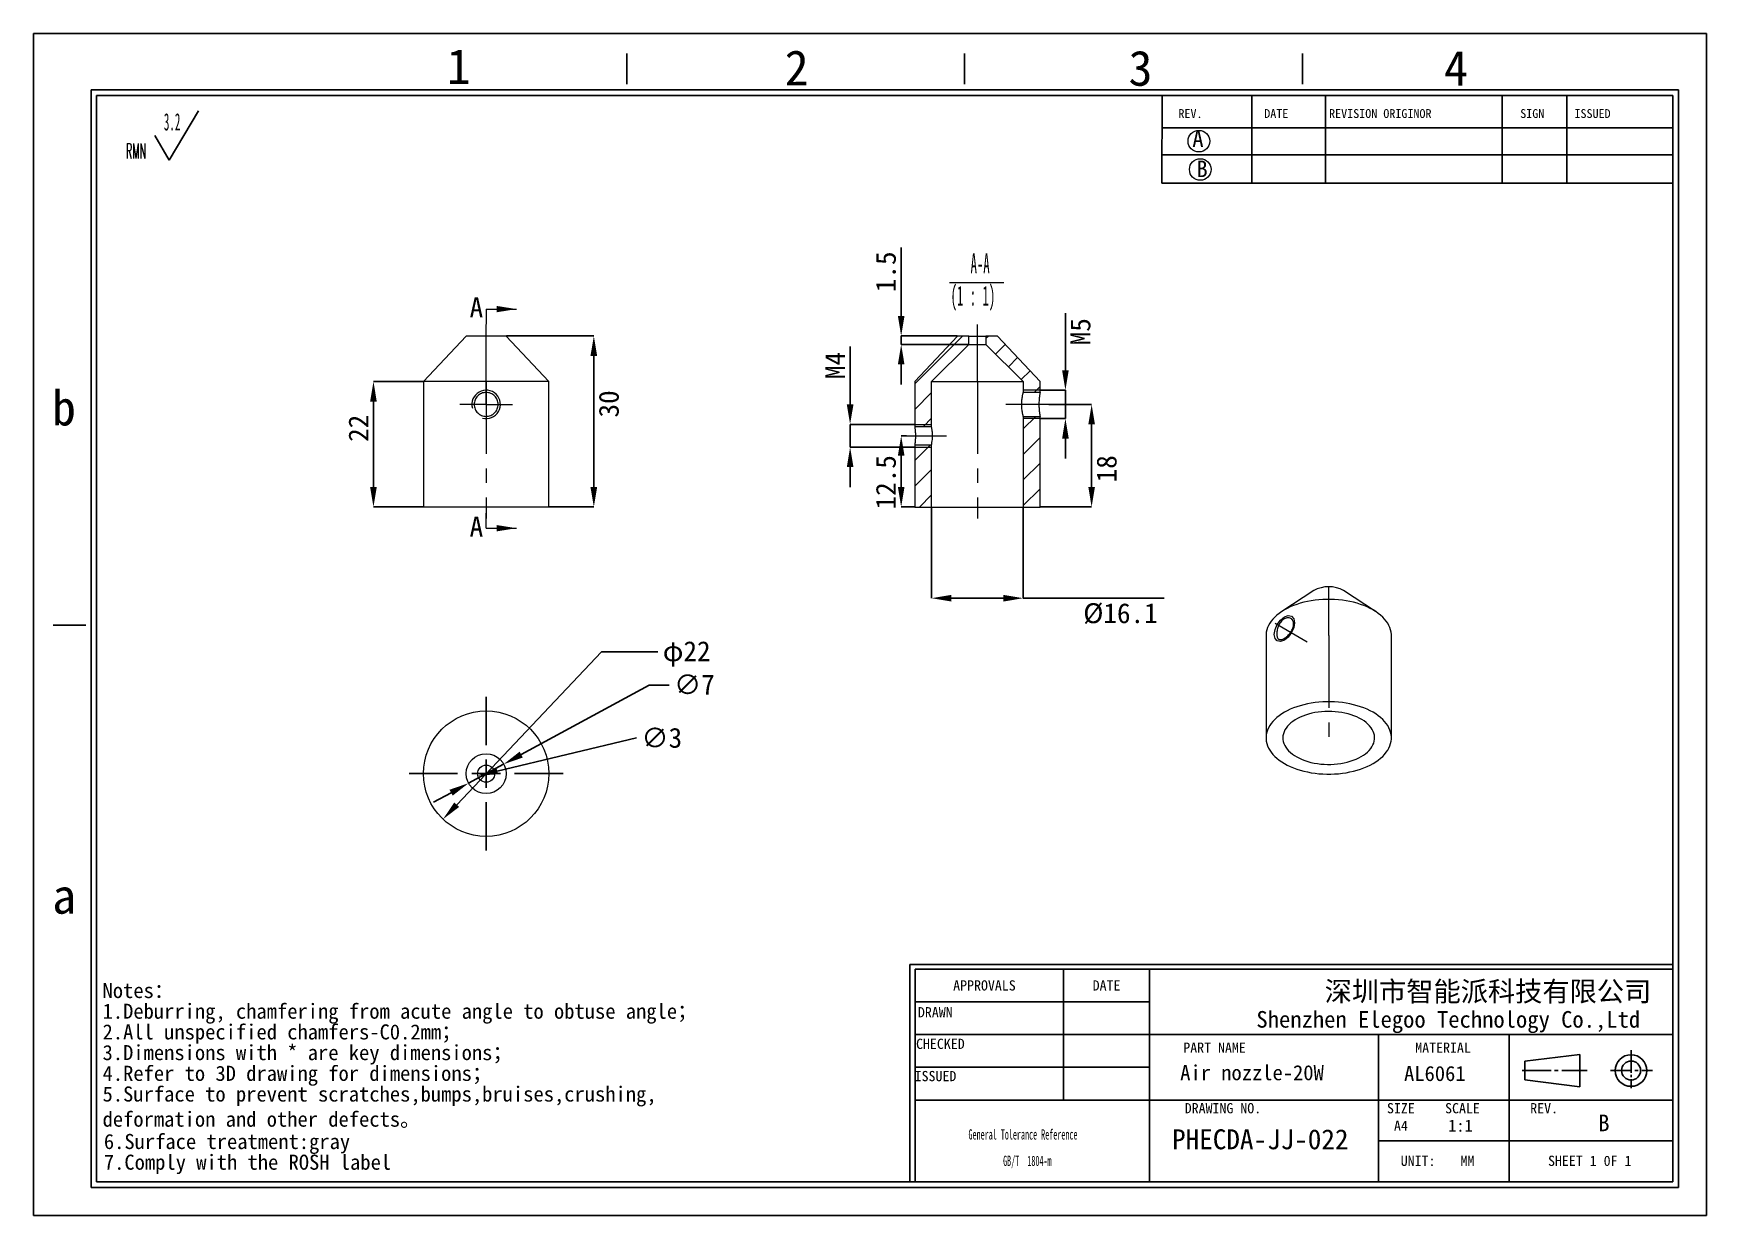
# Model space of a CAD drawing. Header units: millimetres. Extents: x 2 to 295, y 1 to 209.
import ezdxf

# ---------------------------------------------------------------- set-up
doc = ezdxf.new("R2010")
doc.units = ezdxf.units.MM
doc.header["$PDSIZE"] = -1
doc.linetypes.add('CENTERX2', pattern=[20.32, 12.7, -2.54, 2.54, -2.54])
doc.layers.add('SLD-0', color=179, linetype='Continuous')
doc.layers.add('蓝色线', color=5, linetype='Continuous', lineweight=15)
doc.styles.add('D', font='simfang.ttf')
doc.styles.add('SLDTEXTSTYLE1', font='TXT', dxfattribs={"width": 0.469, "bigfont": 'bigfont'})
doc.styles.add('SLDTEXTSTYLE2', font='TXT', dxfattribs={"width": 0.469})
doc.styles.add('SLDTEXTSTYLE8', font='TXT', dxfattribs={"width": 0.484})
doc.dimstyles.new('SLDDIMSTYLE0', dxfattribs={"dimtxt": 3.5, "dimasz": 3.5, "dimexe": 0, "dimexo": 0.0625, "dimgap": 0.875, "dimtad": 2, "dimrnd": 1e-09, "dimzin": 12, "dimdsep": 46, "dimtxsty": 'SLDTEXTSTYLE2', "dimsah": 1, "dimcen": 0.09, "dimadec": 0, "dimazin": 3, "dimtfac": 1, "dimtofl": 0, "dimtmove": 0, "dimatfit": 3, "dimfxl": 1, "dimfrac": 2, "dimtolj": 1, "dimtzin": 12, "dimarcsym": 0})
doc.dimstyles.new('SLDDIMSTYLE1', dxfattribs={"dimtxt": 3.5, "dimasz": 3.5, "dimexe": 0, "dimexo": 0.0625, "dimgap": 0.875, "dimtad": 0, "dimtih": 1, "dimtoh": 1, "dimrnd": 1e-09, "dimzin": 12, "dimdsep": 46, "dimtxsty": 'SLDTEXTSTYLE2', "dimsah": 1, "dimcen": 0, "dimadec": 0, "dimazin": 3, "dimtol": 1, "dimtp": -0.1, "dimtm": 0.15, "dimtfac": 1, "dimtmove": 0, "dimatfit": 3, "dimfxl": 1, "dimfrac": 2, "dimtolj": 1, "dimtzin": 0, "dimarcsym": 0})
doc.dimstyles.new('SLDDIMSTYLE2', dxfattribs={"dimtxt": 3.5, "dimasz": 3.5, "dimexe": 0, "dimexo": 0.0625, "dimgap": 0.875, "dimtad": 0, "dimtih": 1, "dimtoh": 1, "dimrnd": 1e-09, "dimzin": 12, "dimdsep": 46, "dimtxsty": 'SLDTEXTSTYLE2', "dimsah": 1, "dimcen": 0, "dimadec": 0, "dimazin": 3, "dimtfac": 1, "dimtmove": 0, "dimatfit": 3, "dimfxl": 1, "dimfrac": 2, "dimtolj": 1, "dimtzin": 12, "dimarcsym": 0})
doc.dimstyles.new('SLDDIMSTYLE3', dxfattribs={"dimtxt": 3.5, "dimasz": 3.5, "dimexe": 0, "dimexo": 0.0625, "dimgap": 0.875, "dimtad": 2, "dimrnd": 1e-09, "dimzin": 12, "dimdsep": 46, "dimtxsty": 'SLDTEXTSTYLE2', "dimsah": 1, "dimcen": 0.09, "dimadec": 0, "dimazin": 3, "dimtfac": 1, "dimtmove": 0, "dimatfit": 0, "dimfxl": 1, "dimfrac": 2, "dimtolj": 1, "dimtzin": 12, "dimarcsym": 0})
doc.dimstyles.new('SLDDIMSTYLE4', dxfattribs={"dimtxt": 3.5, "dimasz": 3.5, "dimexe": 0, "dimexo": 0.0625, "dimgap": 0.875, "dimtad": 2, "dimrnd": 1e-09, "dimzin": 12, "dimdsep": 46, "dimtxsty": 'SLDTEXTSTYLE2', "dimsah": 1, "dimcen": 0.09, "dimadec": 0, "dimazin": 3, "dimtol": 1, "dimtp": 0.1, "dimtm": -0.05, "dimtfac": 1, "dimtofl": 0, "dimtmove": 0, "dimatfit": 3, "dimfxl": 1, "dimfrac": 2, "dimtolj": 1, "dimtzin": 0, "dimarcsym": 0})

# ---------------------------------------------------------------- blocks, each defined once
blk = doc.blocks.new('SW_NOTE_0')
at = {"layer": 'SLD-0', "color": 0, "attachment_point": 1, "style": 'D'}
for s, insert, char_height in [('Notes：', (0.08, 4.28), 2.646), ('1.Deburring, chamfering from acute angle to obtuse angle；', (0.08, 0.65), 2.6458), ('2.All unspecified chamfers-C0.2mm；', (0.08, -2.98), 2.6458), ('3.{\\fFangSong|b0|i0|c134|p49;Dimensions with * are key dimensions}；', (0.08, -6.61), 2.6458), ('4.Refer to 3D drawing for dimensions；', (0.08, -10.25), 2.6458), ('5.Surface to prevent scratches,bumps,bruises,crushing,\\Pdeformation and other defects。', (0.08, -13.88), 2.6458), ('6.Surface treatment:gray', (0.31, -22.21), 2.6458), ('7.Comply with the ROSH label', (0.31, -25.84), 2.6458)]:
    blk.add_mtext(s, dxfattribs=dict(at, insert=insert, char_height=char_height))
blk = doc.blocks.new('SW_NOTE_1')
at = {"layer": 'SLD-0', "color": 0}
for q in [(12.74, 9.16), (5.08, 4.83)]:
    blk.add_line((7.63, 0.49), q, dxfattribs=at)
at = {"layer": 'SLD-0', "color": 0, "attachment_point": 1}
for s, insert, char_height, style in [('3.2', (6.67, 8.73), 3.032, 'SLDTEXTSTYLE2'), ('{\\Ftxt,bigfont|c134;RMN}', (0, 3.41), 2.6458, 'SLDTEXTSTYLE1')]:
    blk.add_mtext(s, dxfattribs=dict(at, insert=insert, char_height=char_height, style=style))
blk = doc.blocks.new('SW_NOTE_2')
at = {"layer": 'SLD-0', "color": 0, "char_height": 1.7927, "attachment_point": 2, "style": 'SLDTEXTSTYLE8'}
for s, insert in [('General Tolerance Reference', (12.75, 2.31)), ('GB/T  1804-m', (13.51, -2.32))]:
    blk.add_mtext(s, dxfattribs=dict(at, insert=insert))
blk = doc.blocks.new('_D')
at = {"layer": 'Defpoints', "color": 0, "transparency": 16777216}
for p in [(84.51, 155.6), (99.9, 155.6), (92.01, 125.6)]:
    blk.add_point(p, dxfattribs=at)
at = {"layer": '蓝色线', "color": 0, "lineweight": -2, "transparency": 16777216}
for p, q in [((84.57, 155.6), (99.9, 155.6)), ((99.9, 129.1), (99.9, 152.1)), ((92.07, 125.6), (99.9, 125.6))]:
    blk.add_line(p, q, dxfattribs=at)
at = {"layer": '蓝色线', "color": 0, "transparency": 16777216}
for points in [[(99.31, 152.1), (100.48, 152.1), (99.9, 155.6)], [(99.31, 129.1), (100.48, 129.1), (99.9, 125.6)]]:
    blk.add_solid(points, dxfattribs=at)
at = {"layer": '蓝色线', "color": 0, "transparency": 16777216, "insert": (100.77, 143.68), "char_height": 3.5, "attachment_point": 2, "rotation": 90, "style": 'D'}
blk.add_mtext('\\A1;30', dxfattribs=at)
blk = doc.blocks.new('_D_1')
at = {"layer": 'Defpoints', "color": 0, "transparency": 16777216}
for p in [(61.24, 147.6), (70.01, 147.6), (70.01, 125.6)]:
    blk.add_point(p, dxfattribs=at)
at = {"layer": '蓝色线', "color": 0, "lineweight": -2, "transparency": 16777216}
for p, q in [((69.94, 147.6), (61.24, 147.6)), ((61.24, 129.1), (61.24, 144.1)), ((69.94, 125.6), (61.24, 125.6))]:
    blk.add_line(p, q, dxfattribs=at)
at = {"layer": '蓝色线', "color": 0, "transparency": 16777216}
for points in [[(60.65, 144.1), (61.82, 144.1), (61.24, 147.6)], [(60.65, 129.1), (61.82, 129.1), (61.24, 125.6)]]:
    blk.add_solid(points, dxfattribs=at)
at = {"layer": '蓝色线', "color": 0, "transparency": 16777216, "insert": (56.86, 139.4), "char_height": 3.5, "attachment_point": 2, "rotation": 90, "style": 'D'}
blk.add_mtext('\\A1;22', dxfattribs=at)
blk = doc.blocks.new('SW_CENTERMARKSYMBOL_0')
at = {"layer": '蓝色线', "color": 0}
for p, q in [((0, 2.5), (0, 4.6)), ((-2.5, 0), (-4.6, 0)), ((0, 0), (-2.5, 0)), ((0, 0), (0, 2.5)), ((0, 0), (0, -2.5)), ((0, 0), (2.5, 0)), ((2.5, 0), (4.6, 0)), ((0, -2.5), (0, -4.6))]:
    blk.add_line(p, q, dxfattribs=at)
blk = doc.blocks.new('_D_2')
at = {"layer": 'Defpoints', "color": 0, "transparency": 16777216}
for p in [(88.57, 86.8), (73.44, 70.83)]:
    blk.add_point(p, dxfattribs=at)
at = {"layer": '蓝色线', "color": 0, "lineweight": -2, "transparency": 16777216}
for p, q in [((101.26, 100.18), (75.85, 73.37)), ((111.12, 100.18), (101.26, 100.18))]:
    blk.add_line(p, q, dxfattribs=at)
at = {"layer": '蓝色线', "color": 0, "transparency": 16777216}
blk.add_solid([(75.42, 73.77), (76.27, 72.97), (73.44, 70.83)], dxfattribs=at)
at = {"layer": '蓝色线', "color": 0, "transparency": 16777216, "insert": (112, 102.05), "char_height": 3.5, "attachment_point": 1, "style": 'D'}
blk.add_mtext('\\A1;φ22', dxfattribs=at)
blk = doc.blocks.new('_D_3')
at = {"layer": 'Defpoints', "color": 0, "transparency": 16777216}
for p in [(84.08, 80.48), (77.93, 77.15)]:
    blk.add_point(p, dxfattribs=at)
at = {"layer": '蓝色线', "color": 0, "lineweight": -2, "transparency": 16777216}
for p, q in [((109.61, 94.33), (87.16, 82.15)), ((113.11, 94.33), (109.61, 94.33)), ((77.93, 77.15), (84.08, 80.48)), ((74.85, 75.48), (71.78, 73.81))]:
    blk.add_line(p, q, dxfattribs=at)
at = {"layer": '蓝色线', "color": 0, "transparency": 16777216}
for points in [[(86.88, 82.67), (87.44, 81.64), (84.08, 80.48)], [(74.57, 75.99), (75.13, 74.96), (77.93, 77.15)]]:
    blk.add_solid(points, dxfattribs=at)
at = {"layer": '蓝色线', "color": 0, "transparency": 16777216, "insert": (113.98, 96.2), "char_height": 3.5, "attachment_point": 1, "style": 'D'}
blk.add_mtext('\\A1;∅7', dxfattribs=at)
blk = doc.blocks.new('_D_4')
at = {"layer": 'Defpoints', "color": 0, "transparency": 16777216}
for p in [(79.55, 78.47), (82.46, 79.16)]:
    blk.add_point(p, dxfattribs=at)
at = {"layer": '蓝色线', "color": 0, "lineweight": -2, "transparency": 16777216}
blk.add_line((107.37, 85.09), (82.95, 79.28), dxfattribs=at)
at = {"layer": '蓝色线', "color": 0, "transparency": 16777216}
blk.add_solid([(82.82, 79.85), (83.09, 78.71), (79.55, 78.47)], dxfattribs=at)
at = {"layer": '蓝色线', "color": 0, "transparency": 16777216, "insert": (108.25, 86.86), "char_height": 3.5, "attachment_point": 1, "style": 'D'}
blk.add_mtext('\\A1;∅3', dxfattribs=at)
blk = doc.blocks.new('SW_CENTERMARKSYMBOL_1')
at = {"layer": 'SLD-0', "color": 0}
for p, q in [((0, 5), (0, 13.5)), ((-5, 0), (-13.5, 0)), ((0, 0), (-2.5, 0)), ((0, 0), (0, 2.5)), ((0, 0), (0, -2.5)), ((0, 0), (2.5, 0)), ((5, 0), (13.5, 0)), ((0, -5), (0, -13.5))]:
    blk.add_line(p, q, dxfattribs=at)
blk = doc.blocks.new('_D_5')
at = {"layer": 'Defpoints', "color": 0, "transparency": 16777216}
for p in [(153.82, 155.6), (163.69, 155.6), (165.69, 154.1)]:
    blk.add_point(p, dxfattribs=at)
at = {"layer": '蓝色线', "color": 0, "lineweight": -2, "transparency": 16777216}
for p, q in [((153.82, 159.1), (153.82, 171.13)), ((163.63, 155.6), (153.82, 155.6)), ((153.82, 154.1), (153.82, 155.6)), ((165.63, 154.1), (153.82, 154.1)), ((153.82, 150.6), (153.82, 147.1))]:
    blk.add_line(p, q, dxfattribs=at)
at = {"layer": '蓝色线', "color": 0, "transparency": 16777216}
for points in [[(153.24, 159.1), (154.4, 159.1), (153.82, 155.6)], [(153.24, 150.6), (154.4, 150.6), (153.82, 154.1)]]:
    blk.add_solid(points, dxfattribs=at)
at = {"layer": '蓝色线', "color": 0, "transparency": 16777216, "insert": (149.38, 166.86), "char_height": 3.5, "attachment_point": 2, "rotation": 90, "style": 'D'}
blk.add_mtext('\\A1;1.5', dxfattribs=at)
blk = doc.blocks.new('_D_6')
at = {"layer": 'Defpoints', "color": 0, "transparency": 16777216}
for p in [(144.86, 140.1), (156.19, 140.1), (156.19, 136.1)]:
    blk.add_point(p, dxfattribs=at)
at = {"layer": '蓝色线', "color": 0, "lineweight": -2, "transparency": 16777216}
for p, q in [((144.86, 143.6), (144.86, 153.75)), ((156.13, 140.1), (144.86, 140.1)), ((144.86, 136.1), (144.86, 140.1)), ((156.13, 136.1), (144.86, 136.1)), ((144.86, 132.6), (144.86, 129.1))]:
    blk.add_line(p, q, dxfattribs=at)
at = {"layer": '蓝色线', "color": 0, "transparency": 16777216}
for points in [[(144.28, 143.6), (145.45, 143.6), (144.86, 140.1)], [(144.28, 132.6), (145.45, 132.6), (144.86, 136.1)]]:
    blk.add_solid(points, dxfattribs=at)
at = {"layer": '蓝色线', "color": 0, "transparency": 16777216, "insert": (140.49, 150.42), "char_height": 3.5, "attachment_point": 2, "rotation": 90, "style": 'D'}
blk.add_mtext('\\A1;M4', dxfattribs=at)
blk = doc.blocks.new('_D_7')
at = {"layer": 'Defpoints', "color": 0, "transparency": 16777216}
for p in [(178.19, 146.1), (182.63, 146.1), (178.19, 141.1)]:
    blk.add_point(p, dxfattribs=at)
at = {"layer": '蓝色线', "color": 0, "lineweight": -2, "transparency": 16777216}
for p, q in [((182.63, 149.6), (182.63, 159.61)), ((178.25, 146.1), (182.63, 146.1)), ((182.63, 141.1), (182.63, 146.1)), ((178.25, 141.1), (182.63, 141.1)), ((182.63, 137.6), (182.63, 134.1))]:
    blk.add_line(p, q, dxfattribs=at)
at = {"layer": '蓝色线', "color": 0, "transparency": 16777216}
for points in [[(182.05, 149.6), (183.22, 149.6), (182.63, 146.1)], [(182.05, 137.6), (183.22, 137.6), (182.63, 141.1)]]:
    blk.add_solid(points, dxfattribs=at)
at = {"layer": '蓝色线', "color": 0, "transparency": 16777216, "insert": (183.51, 156.35), "char_height": 3.5, "attachment_point": 2, "rotation": 90, "style": 'D'}
blk.add_mtext('\\A1;M5', dxfattribs=at)
blk = doc.blocks.new('_D_8')
at = {"layer": 'Defpoints', "color": 0, "transparency": 16777216}
for p in [(154.81, 138.1), (153.82, 125.6), (156.19, 125.6)]:
    blk.add_point(p, dxfattribs=at)
at = {"layer": '蓝色线', "color": 0, "lineweight": -2, "transparency": 16777216}
for p, q in [((154.75, 138.1), (153.82, 138.1)), ((153.82, 134.6), (153.82, 129.1)), ((156.13, 125.6), (153.82, 125.6))]:
    blk.add_line(p, q, dxfattribs=at)
at = {"layer": '蓝色线', "color": 0, "transparency": 16777216}
for points in [[(153.24, 134.6), (154.4, 134.6), (153.82, 138.1)], [(153.24, 129.1), (154.4, 129.1), (153.82, 125.6)]]:
    blk.add_solid(points, dxfattribs=at)
at = {"layer": '蓝色线', "color": 0, "transparency": 16777216, "insert": (149.38, 129.93), "char_height": 3.5, "attachment_point": 2, "rotation": 90, "style": 'D'}
blk.add_mtext('\\A1;12.5', dxfattribs=at)
blk = doc.blocks.new('_D_9')
at = {"layer": 'Defpoints', "color": 0, "transparency": 16777216}
for p in [(179.68, 143.6), (178.19, 125.6), (187.23, 125.6)]:
    blk.add_point(p, dxfattribs=at)
at = {"layer": '蓝色线', "color": 0, "lineweight": -2, "transparency": 16777216}
for p, q in [((179.74, 143.6), (187.23, 143.6)), ((187.23, 140.1), (187.23, 129.1)), ((178.25, 125.6), (187.23, 125.6))]:
    blk.add_line(p, q, dxfattribs=at)
at = {"layer": '蓝色线', "color": 0, "transparency": 16777216}
for points in [[(186.65, 140.1), (187.81, 140.1), (187.23, 143.6)], [(186.65, 129.1), (187.81, 129.1), (187.23, 125.6)]]:
    blk.add_solid(points, dxfattribs=at)
at = {"layer": '蓝色线', "color": 0, "transparency": 16777216, "insert": (188.1, 132.3), "char_height": 3.5, "attachment_point": 2, "rotation": 90, "style": 'D'}
blk.add_mtext('\\A1;18', dxfattribs=at)
blk = doc.blocks.new('_D_10')
at = {"layer": 'Defpoints', "color": 0, "transparency": 16777216}
for p in [(159.14, 125.6), (175.24, 125.6), (175.24, 109.6)]:
    blk.add_point(p, dxfattribs=at)
at = {"layer": '蓝色线', "color": 0, "lineweight": -2, "transparency": 16777216}
for p, q in [((159.14, 125.53), (159.14, 109.6)), ((175.24, 125.53), (175.24, 109.6)), ((162.64, 109.6), (171.74, 109.6)), ((175.24, 109.6), (199.96, 109.6))]:
    blk.add_line(p, q, dxfattribs=at)
at = {"layer": '蓝色线', "color": 0, "transparency": 16777216}
for points in [[(162.64, 110.18), (162.64, 109.01), (159.14, 109.6)], [(171.74, 110.18), (171.74, 109.01), (175.24, 109.6)]]:
    blk.add_solid(points, dxfattribs=at)
at = {"layer": '蓝色线', "color": 0, "transparency": 16777216, "insert": (192.29, 108.72), "char_height": 3.5, "attachment_point": 2, "style": 'D'}
blk.add_mtext('\\A1;%%C16.1', dxfattribs=at)
blk = doc.blocks.new('SW_NOTE_3')
at = {"color": 0, "linetype": 'Continuous', "lineweight": 0}
blk.add_line((-2.72, -0.57), (6.81, -0.57), dxfattribs=at)
at = {"color": 0, "linetype": 'Continuous', "lineweight": 0, "char_height": 3.5, "attachment_point": 2, "style": 'SLDTEXTSTYLE2'}
for s, insert in [('A-A', (2.64, 4.51)), ('(1 : 1)', (1.38, -1.14))]:
    blk.add_mtext(s, dxfattribs=dict(at, insert=insert))

msp = doc.modelspace()

# ---------------------------------------------------------------- hatches: boundary and pattern name
at = {"linetype": 'Continuous', "lineweight": 0}
h = msp.add_hatch(dxfattribs=at)
h.set_pattern_fill('ANSI31', angle=3e-322, style=0)
h.paths.add_polyline_path([(165.69, 155.596), (163.69, 155.596), (156.19, 147.596), (156.19, 139.746), (159.14, 139.746), (159.14, 147.596), (165.69, 154.096)], flags=0)
h = msp.add_hatch(dxfattribs=at)
h.set_pattern_fill('ANSI31', angle=3e-322, style=0)
h.paths.add_polyline_path([(178.19, 145.696), (178.19, 147.596), (170.69, 155.596), (168.69, 155.596), (168.69, 154.096), (175.24, 147.596), (175.24, 145.696)], flags=0)
h = msp.add_hatch(dxfattribs=at)
h.set_pattern_fill('ANSI31', angle=3e-322, style=0)
h.paths.add_polyline_path([(175.24, 141.496), (175.24, 125.596), (178.19, 125.596), (178.19, 141.496)], flags=0)
h = msp.add_hatch(dxfattribs=at)
h.set_pattern_fill('ANSI31', angle=3e-322, style=0)
h.paths.add_polyline_path([(156.19, 136.446), (156.19, 125.596), (159.14, 125.596), (159.14, 136.446)], flags=0)

# ---------------------------------------------------------------- linework, layer by layer
at = {"color": 7, "linetype": 'Continuous', "lineweight": 0}
for p, q in [((81.005, 160.316), (81.005, 157.656)), ((81.005, 160.316), (86.325, 160.316)), ((178.19, 146.096), (175.24, 146.096)), ((178.19, 141.096), (175.24, 141.096)), ((156.19, 140.096), (159.14, 140.096)), ((156.19, 136.096), (159.14, 136.096)), ((81.005, 121.876), (81.005, 124.536)), ((81.005, 121.876), (86.325, 121.876))]:
    msp.add_line(p, q, dxfattribs=at)
at = {"color": 7, "linetype": 'Continuous', "lineweight": 15}
for p, q in [((77.505, 155.596), (70.005, 147.596)), ((84.505, 155.596), (77.505, 155.596)), ((92.005, 147.596), (84.505, 155.596)), ((163.69, 155.596), (156.19, 147.596)), ((165.69, 155.596), (163.69, 155.596)), ((165.69, 154.096), (165.69, 155.596)), ((165.69, 155.596), (168.69, 155.596)), ((168.69, 155.596), (168.69, 154.096)), ((170.69, 155.596), (168.69, 155.596)), ((178.19, 147.596), (170.69, 155.596)), ((159.14, 147.596), (165.69, 154.096)), ((165.69, 154.096), (168.69, 154.096)), ((168.69, 154.096), (175.24, 147.596)), ((70.005, 147.596), (70.005, 125.596)), ((92.005, 147.596), (70.005, 147.596)), ((92.005, 125.596), (92.005, 147.596)), ((156.19, 147.596), (156.19, 139.746)), ((159.14, 139.746), (159.14, 147.596)), ((159.14, 147.596), (175.24, 147.596)), ((175.24, 147.596), (175.24, 145.696)), ((178.19, 145.696), (178.19, 147.596)), ((178.19, 145.696), (175.24, 145.696)), ((175.24, 141.496), (175.24, 125.596)), ((175.24, 141.496), (178.19, 141.496)), ((178.19, 125.596), (178.19, 141.496)), ((156.19, 139.746), (159.14, 139.746)), ((156.19, 136.446), (156.19, 125.596)), ((159.14, 136.446), (156.19, 136.446)), ((159.14, 125.596), (159.14, 136.446)), ((92.005, 125.596), (70.005, 125.596)), ((156.19, 125.596), (159.14, 125.596)), ((159.14, 125.596), (175.24, 125.596)), ((175.24, 125.596), (178.19, 125.596)), ((226.201, 110.921), (220.585, 107.259)), ((237.058, 107.259), (231.442, 110.921)), ((217.821, 103.05), (217.821, 85.086)), ((239.821, 85.086), (239.821, 103.05))]:
    msp.add_line(p, q, dxfattribs=at)
at = {"color": 7, "linetype": 'Continuous', "lineweight": 15, "flags": 128}
for points in [[(239.821, 103.05), (239.816, 103.249), (239.773, 103.648), (239.686, 104.043), (239.557, 104.435), (239.385, 104.822), (239.171, 105.201), (238.917, 105.572), (238.623, 105.933), (238.29, 106.282), (237.919, 106.619), (237.513, 106.942), (237.073, 107.249), (236.6, 107.54), (236.096, 107.813), (235.563, 108.068), (235.004, 108.302), (234.421, 108.516), (233.815, 108.708), (233.19, 108.878), (232.548, 109.025), (231.89, 109.148), (231.221, 109.247), (230.542, 109.322), (229.857, 109.372), (229.167, 109.397), (228.476, 109.397), (227.786, 109.372), (227.101, 109.322), (226.422, 109.247), (225.753, 109.148), (225.095, 109.025), (224.453, 108.878), (223.828, 108.708), (223.222, 108.516), (222.639, 108.302), (222.079, 108.068), (221.547, 107.813), (221.043, 107.54), (220.57, 107.249), (220.13, 106.942), (219.724, 106.619), (219.353, 106.282), (219.02, 105.933), (218.726, 105.572), (218.472, 105.201), (218.258, 104.822), (218.086, 104.435), (217.957, 104.043), (217.87, 103.648), (217.827, 103.249), (217.821, 103.05)], [(236.6, 80.596), (237.073, 80.887), (237.513, 81.194), (237.919, 81.517), (238.29, 81.854), (238.623, 82.203), (238.917, 82.564), (239.171, 82.935), (239.385, 83.314), (239.557, 83.701), (239.686, 84.093), (239.773, 84.488), (239.816, 84.887), (239.816, 85.286), (239.773, 85.684), (239.686, 86.079), (239.557, 86.471), (239.385, 86.858), (239.171, 87.237), (238.917, 87.608), (238.623, 87.969), (238.29, 88.319), (237.919, 88.655), (237.513, 88.978), (237.073, 89.286), (236.6, 89.576), (236.096, 89.849), (235.563, 90.104), (235.004, 90.338), (234.421, 90.552), (233.815, 90.744), (233.19, 90.914), (232.548, 91.061), (231.89, 91.184), (231.221, 91.283), (230.542, 91.358), (229.857, 91.408), (229.167, 91.433), (228.476, 91.433), (227.786, 91.408), (227.101, 91.358), (226.422, 91.283), (225.753, 91.184), (225.095, 91.061), (224.453, 90.914), (223.828, 90.744), (223.222, 90.552), (222.639, 90.338), (222.079, 90.104), (221.547, 89.849), (221.043, 89.576), (220.57, 89.286), (220.13, 88.978), (219.724, 88.655), (219.353, 88.319), (219.02, 87.969), (218.726, 87.608), (218.472, 87.237), (218.258, 86.858), (218.086, 86.471), (217.957, 86.079), (217.87, 85.684), (217.827, 85.286), (217.827, 84.887), (217.87, 84.488), (217.957, 84.093), (218.086, 83.701), (218.258, 83.314), (218.472, 82.935), (218.726, 82.564), (219.02, 82.203), (219.353, 81.854), (219.724, 81.517), (220.13, 81.194), (220.57, 80.887), (221.043, 80.596), (221.547, 80.323), (222.079, 80.068), (222.639, 79.834), (223.222, 79.62), (223.828, 79.428), (224.453, 79.258), (225.095, 79.111), (225.753, 78.988), (226.422, 78.889), (227.101, 78.814), (227.786, 78.764), (228.476, 78.739), (229.167, 78.739), (229.857, 78.764), (230.542, 78.814), (231.221, 78.889), (231.89, 78.988), (232.548, 79.111), (233.19, 79.258), (233.815, 79.428), (234.421, 79.62), (235.004, 79.834), (235.563, 80.068), (236.096, 80.323), (236.6, 80.596)], [(234.514, 81.8), (234.918, 82.052), (235.29, 82.32), (235.626, 82.603), (235.925, 82.9), (236.186, 83.209), (236.406, 83.528), (236.584, 83.856), (236.72, 84.19), (236.813, 84.529), (236.863, 84.871), (236.868, 85.215), (236.83, 85.558), (236.748, 85.898), (236.622, 86.233), (236.454, 86.563), (236.244, 86.884), (235.994, 87.196), (235.705, 87.496), (235.377, 87.783), (235.015, 88.055), (234.618, 88.311), (234.189, 88.549), (233.732, 88.769), (233.247, 88.968), (232.739, 89.146), (232.209, 89.302), (231.66, 89.435), (231.096, 89.544), (230.519, 89.629), (229.934, 89.689), (229.342, 89.724), (228.747, 89.733), (228.153, 89.717), (227.562, 89.676), (226.978, 89.61), (226.405, 89.519), (225.844, 89.404), (225.3, 89.265), (224.775, 89.103), (224.272, 88.92), (223.794, 88.716), (223.343, 88.491), (222.923, 88.248), (222.534, 87.988), (222.18, 87.712), (221.862, 87.422), (221.583, 87.119), (221.342, 86.805), (221.143, 86.481), (220.985, 86.15), (220.871, 85.813), (220.799, 85.472), (220.772, 85.129), (220.788, 84.786), (220.849, 84.444), (220.953, 84.106), (221.099, 83.773), (221.288, 83.447), (221.519, 83.131), (221.789, 82.825), (222.097, 82.531), (222.442, 82.251), (222.823, 81.987), (223.235, 81.74), (223.679, 81.511), (224.15, 81.301), (224.647, 81.113), (225.167, 80.945), (225.707, 80.801), (226.263, 80.68), (226.834, 80.583), (227.415, 80.51), (228.005, 80.463), (228.598, 80.441), (229.193, 80.444), (229.786, 80.472), (230.374, 80.526), (230.953, 80.605), (231.52, 80.708), (232.073, 80.835), (232.608, 80.985), (233.122, 81.158), (233.613, 81.352), (234.078, 81.566), (234.514, 81.8)]]:
    msp.add_lwpolyline(points, dxfattribs=at)
at = {"color": 7, "linetype": 'Continuous', "lineweight": 0, "flags": 128}
msp.add_lwpolyline([(222.811, 105.295), (222.676, 104.436), (222.293, 103.552), (221.72, 102.779), (221.043, 102.233), (220.367, 101.998), (219.793, 102.109), (219.41, 102.55), (219.275, 103.254), (219.41, 104.112), (219.793, 104.996), (220.367, 105.769), (221.043, 106.315), (221.72, 106.551), (222.293, 106.439), (222.676, 105.998), (222.811, 105.295)], dxfattribs=at)
at = {"color": 7, "linetype": 'Continuous', "lineweight": 15}
for radius in [11, 3.5, 1.5]:
    msp.add_circle((81.005, 78.815), radius, dxfattribs=at)
at = {"color": 7, "linetype": 'Continuous', "lineweight": 0}
msp.add_arc((81.005, 143.596), 2.5, 255, 195, dxfattribs=at)
at = {"color": 7, "linetype": 'Continuous', "lineweight": 15}
msp.add_arc((228.821, 106.355), 5.265, 60.14828, 119.85172, dxfattribs=at)
for points, knots in [([(78.905, 143.596), (78.905, 143.735), (78.919, 143.872), (78.972, 144.141), (79.013, 144.274), (79.118, 144.528), (79.183, 144.649), (79.335, 144.877), (79.424, 144.985), (79.714, 145.274), (79.947, 145.431), (80.452, 145.64), (80.729, 145.696), (81.141, 145.696), (81.281, 145.682), (81.55, 145.629), (81.681, 145.589), (81.936, 145.484), (82.058, 145.418), (82.286, 145.266), (82.392, 145.179), (82.587, 144.984), (82.674, 144.878), (82.826, 144.651), (82.892, 144.528), (82.997, 144.274), (83.037, 144.143), (83.091, 143.874), (83.105, 143.734), (83.105, 143.323), (83.05, 143.046), (82.893, 142.666), (82.828, 142.544), (82.675, 142.315), (82.588, 142.209), (82.395, 142.016), (82.287, 141.927), (82.06, 141.775), (81.939, 141.71), (81.557, 141.551), (81.284, 141.496), (80.868, 141.496), (80.731, 141.509), (80.462, 141.563), (80.328, 141.603), (80.075, 141.708), (79.954, 141.773), (79.725, 141.925), (79.618, 142.014), (79.328, 142.303), (79.171, 142.537), (79.014, 142.915), (78.973, 143.049), (78.919, 143.32), (78.905, 143.457), (78.905, 143.596)], [0, 0, 0, 0, 0.03125, 0.03125, 0.0625, 0.0625, 0.09375, 0.09375, 0.125, 0.125, 0.1875, 0.1875, 0.25, 0.25, 0.28125, 0.28125, 0.3125, 0.3125, 0.34375, 0.34375, 0.375, 0.375, 0.40625, 0.40625, 0.4375, 0.4375, 0.46875, 0.46875, 0.5, 0.5, 0.5625, 0.5625, 0.59375, 0.59375, 0.625, 0.625, 0.65625, 0.65625, 0.6875, 0.6875, 0.75, 0.75, 0.78125, 0.78125, 0.8125, 0.8125, 0.84375, 0.84375, 0.875, 0.875, 0.9375, 0.9375, 0.96875, 0.96875, 1, 1, 1, 1]), ([(175.24, 141.496), (175.24, 141.496), (175.236, 141.51), (175.222, 141.564), (175.212, 141.604), (175.174, 141.763), (175.138, 141.918), (175.083, 142.209), (175.065, 142.315), (175.031, 142.542), (175.016, 142.665), (174.989, 142.918), (174.979, 143.049), (174.965, 143.32), (174.961, 143.459), (174.961, 143.871), (174.977, 144.149), (175.016, 144.528), (175.031, 144.651), (175.065, 144.878), (175.083, 144.984), (175.12, 145.177), (175.138, 145.266), (175.171, 145.417), (175.186, 145.482), (175.212, 145.588), (175.222, 145.628), (175.236, 145.682), (175.24, 145.696), (175.24, 145.696)], [0, 0, 0, 0, 0.0625, 0.0625, 0.125, 0.125, 0.25, 0.25, 0.3125, 0.3125, 0.375, 0.375, 0.4375, 0.4375, 0.5, 0.5, 0.625, 0.625, 0.6875, 0.6875, 0.75, 0.75, 0.8125, 0.8125, 0.875, 0.875, 0.9375, 0.9375, 1, 1, 1, 1]), ([(178.19, 145.696), (178.19, 145.696), (178.187, 145.682), (178.177, 145.628), (178.17, 145.589), (178.151, 145.483), (178.14, 145.417), (178.115, 145.265), (178.102, 145.178), (178.076, 144.983), (178.063, 144.877), (178.038, 144.65), (178.027, 144.527), (178.008, 144.273), (178, 144.142), (177.99, 143.872), (177.987, 143.733), (177.987, 143.321), (177.999, 143.044), (178.027, 142.665), (178.038, 142.542), (178.063, 142.314), (178.076, 142.208), (178.102, 142.015), (178.116, 141.926), (178.14, 141.774), (178.151, 141.71), (178.179, 141.551), (178.19, 141.496), (178.19, 141.496)], [0, 0, 0, 0, 0.0625, 0.0625, 0.125, 0.125, 0.1875, 0.1875, 0.25, 0.25, 0.3125, 0.3125, 0.375, 0.375, 0.4375, 0.4375, 0.5, 0.5, 0.625, 0.625, 0.6875, 0.6875, 0.75, 0.75, 0.8125, 0.8125, 0.875, 0.875, 1, 1, 1, 1]), ([(156.19, 139.746), (156.19, 139.746), (156.191, 139.735), (156.198, 139.693), (156.202, 139.662), (156.214, 139.579), (156.22, 139.528), (156.235, 139.408), (156.244, 139.339), (156.268, 139.111), (156.284, 138.927), (156.307, 138.53), (156.314, 138.313), (156.314, 137.986), (156.313, 137.878), (156.306, 137.667), (156.302, 137.563), (156.29, 137.363), (156.283, 137.268), (156.268, 137.089), (156.26, 137.004), (156.235, 136.777), (156.219, 136.654), (156.196, 136.489), (156.19, 136.446), (156.19, 136.446)], [0, 0, 0, 0, 0.0625, 0.0625, 0.125, 0.125, 0.1875, 0.1875, 0.25, 0.25, 0.375, 0.375, 0.5, 0.5, 0.5625, 0.5625, 0.625, 0.625, 0.6875, 0.6875, 0.75, 0.75, 0.875, 0.875, 1, 1, 1, 1]), ([(159.14, 136.446), (159.14, 136.446), (159.142, 136.457), (159.15, 136.499), (159.157, 136.531), (159.172, 136.614), (159.182, 136.664), (159.202, 136.784), (159.214, 136.853), (159.247, 137.081), (159.269, 137.265), (159.301, 137.661), (159.311, 137.879), (159.311, 138.206), (159.308, 138.314), (159.3, 138.525), (159.293, 138.63), (159.277, 138.83), (159.268, 138.924), (159.247, 139.103), (159.236, 139.188), (159.202, 139.415), (159.18, 139.538), (159.149, 139.703), (159.14, 139.746), (159.14, 139.746)], [0, 0, 0, 0, 0.0625, 0.0625, 0.125, 0.125, 0.1875, 0.1875, 0.25, 0.25, 0.375, 0.375, 0.5, 0.5, 0.5625, 0.5625, 0.625, 0.625, 0.6875, 0.6875, 0.75, 0.75, 0.875, 0.875, 1, 1, 1, 1]), ([(219.701, 103.334), (219.701, 103.448), (219.709, 103.566), (219.74, 103.812), (219.763, 103.94), (219.824, 104.199), (219.862, 104.328), (219.952, 104.586), (220.006, 104.716), (220.183, 105.087), (220.329, 105.321), (220.66, 105.713), (220.848, 105.876), (221.139, 106.044), (221.24, 106.089), (221.438, 106.151), (221.536, 106.169), (221.729, 106.179), (221.823, 106.171), (222.001, 106.13), (222.086, 106.097), (222.243, 106.006), (222.313, 105.95), (222.438, 105.817), (222.493, 105.739), (222.581, 105.567), (222.614, 105.473), (222.66, 105.271), (222.671, 105.161), (222.671, 104.825), (222.624, 104.581), (222.494, 104.219), (222.439, 104.097), (222.314, 103.858), (222.243, 103.741), (222.088, 103.515), (222.002, 103.404), (221.824, 103.197), (221.731, 103.099), (221.441, 102.825), (221.241, 102.673), (220.946, 102.503), (220.852, 102.457), (220.668, 102.387), (220.579, 102.362), (220.413, 102.337), (220.335, 102.336), (220.191, 102.357), (220.124, 102.38), (219.947, 102.482), (219.855, 102.598), (219.764, 102.831), (219.74, 102.92), (219.709, 103.115), (219.701, 103.221), (219.701, 103.334)], [0, 0, 0, 0, 0.03125, 0.03125, 0.0625, 0.0625, 0.09375, 0.09375, 0.125, 0.125, 0.1875, 0.1875, 0.25, 0.25, 0.28125, 0.28125, 0.3125, 0.3125, 0.34375, 0.34375, 0.375, 0.375, 0.40625, 0.40625, 0.4375, 0.4375, 0.46875, 0.46875, 0.5, 0.5, 0.5625, 0.5625, 0.59375, 0.59375, 0.625, 0.625, 0.65625, 0.65625, 0.6875, 0.6875, 0.75, 0.75, 0.78125, 0.78125, 0.8125, 0.8125, 0.84375, 0.84375, 0.875, 0.875, 0.9375, 0.9375, 0.96875, 0.96875, 1, 1, 1, 1])]:
    msp.add_open_spline(points, degree=3, knots=knots, dxfattribs=at)
at = {"color": 7, "linetype": 'Continuous', "lineweight": 0}
for points in [[(86.325, 160.316), (82.825, 160.876), (82.825, 159.756)], [(86.325, 121.876), (82.825, 122.436), (82.825, 121.316)]]:
    msp.add_solid(points, dxfattribs=at)
at = {"layer": 'SLD-0'}
for p, q in [((1.591, 208.674), (295.107, 208.674)), ((1.591, 1.294), (1.591, 208.674)), ((295.107, 208.674), (295.107, 1.294)), ((12.675, 7.219), (12.675, 197.811)), ((12.675, 197.811), (289.181, 197.811)), ((259.27, 197.756), (259.251, 182.422)), ((270.599, 197.811), (270.599, 182.514)), ((289.181, 182.422), (289.181, 197.811)), ((289.181, 197.811), (289.181, 7.219)), ((289.181, 7.219), (12.675, 7.219)), ((295.107, 1.294), (1.591, 1.294))]:
    msp.add_line(p, q, dxfattribs=at)
at = {"layer": 'SLD-0', "color": 6, "linetype": 'Continuous'}
for p, q in [((105.701, 199.786), (105.701, 205.169)), ((164.952, 199.786), (164.952, 205.169)), ((224.204, 199.786), (224.204, 205.169)), ((11.687, 6.231), (11.687, 198.799)), ((11.687, 198.799), (290.169, 198.799)), ((290.169, 198.799), (290.169, 6.231)), ((10.805, 104.853), (5.068, 104.853)), ((290.169, 6.231), (11.687, 6.231))]:
    msp.add_line(p, q, dxfattribs=at)
at = {"layer": 'SLD-0', "color": 179, "linetype": 'Continuous'}
for p, q in [((199.582, 197.831), (199.563, 182.422)), ((215.348, 197.811), (215.348, 182.422)), ((228.27, 197.811), (228.251, 182.422)), ((199.575, 192.094), (289.193, 192.094)), ((199.569, 187.363), (289.187, 187.363)), ((199.563, 182.422), (289.181, 182.422)), ((289.181, 45.329), (155.33, 45.329)), ((155.33, 45.329), (155.33, 7.219)), ((289.181, 44.506), (156.286, 44.506)), ((156.286, 44.506), (156.286, 7.219)), ((182.281, 44.506), (182.281, 21.56)), ((197.398, 44.506), (197.398, 7.219)), ((197.398, 38.77), (156.286, 38.77)), ((289.181, 33.033), (156.286, 33.033)), ((237.553, 33.033), (237.553, 7.219)), ((260.499, 7.219), (260.499, 33.033)), ((263.255, 28.354), (272.888, 29.538)), ((272.888, 23.846), (272.888, 29.538)), ((281.869, 26.35), (281.869, 30.316)), ((197.398, 27.297), (156.286, 27.297)), ((262.786, 26.733), (267.83, 26.733)), ((263.255, 25.106), (263.255, 28.354)), ((268.461, 26.733), (269.091, 26.733)), ((269.722, 26.733), (274.136, 26.733)), ((281.869, 26.733), (278.268, 26.733)), ((282.5, 26.733), (283.13, 26.733)), ((283.761, 26.733), (285.653, 26.733)), ((263.255, 25.106), (272.888, 23.846)), ((281.869, 25.966), (281.869, 25.583)), ((281.869, 25.2), (281.869, 23.667)), ((289.181, 21.56), (156.286, 21.56)), ((237.553, 14.39), (289.181, 14.39))]:
    msp.add_line(p, q, dxfattribs=at)
at = {"layer": 'SLD-0', "linetype": 'CENTERX2', "lineweight": 0}
for p, q in [((81.005, 147.596), (81.005, 157.596)), ((167.19, 147.596), (167.19, 157.596)), ((81.005, 147.596), (81.005, 123.596)), ((167.19, 147.596), (167.19, 123.596)), ((179.679, 143.596), (172.191, 143.596)), ((154.812, 138.096), (161.769, 138.096)), ((228.821, 103.05), (228.821, 111.582)), ((219.454, 105.191), (225.058, 101.956)), ((228.821, 103.05), (228.821, 83.086))]:
    msp.add_line(p, q, dxfattribs=at)
at = {"layer": 'SLD-0', "lineweight": 0}
for centre in [(206.046, 189.777), (206.286, 184.813)]:
    msp.add_circle(centre, 1.894, dxfattribs=at)
at = {"layer": 'SLD-0', "color": 179, "linetype": 'Continuous'}
for radius in [2.771, 1.669]:
    msp.add_circle((281.869, 26.733), radius, dxfattribs=at)

# ---------------------------------------------------------------- block references
at = {"color": 7, "linetype": 'Continuous', "lineweight": 0}
msp.add_blockref('SW_NOTE_3', (165.028, 165.571), dxfattribs=at)
at = {"layer": 'SLD-0'}
for name, p in [('SW_NOTE_1', (17.795, 185.957)), ('SW_CENTERMARKSYMBOL_1', (81.005, 78.815))]:
    msp.add_blockref(name, p, dxfattribs=at)
at = {"layer": 'SLD-0', "color": 5}
msp.add_blockref('SW_NOTE_0', (13.633, 37.816), dxfattribs=at)
at = {"layer": 'SLD-0', "color": 179}
msp.add_blockref('SW_NOTE_2', (162.438, 14.111), dxfattribs=at)
at = {"layer": '蓝色线'}
msp.add_blockref('SW_CENTERMARKSYMBOL_0', (81.005, 143.596), dxfattribs=at)

# ---------------------------------------------------------------- texts
at = {"color": 7, "linetype": 'Continuous', "char_height": 3.5, "attachment_point": 1, "style": 'D'}
for insert in [(78.103, 162.352), (78.103, 123.912)]:
    msp.add_mtext('A', dxfattribs=dict(at, insert=insert))
at = {"layer": 'SLD-0', "style": 'D'}
for s, insert, char_height, attachment_point in [('1', (74.111, 205.971), 6.172, 1), ('2', (133.388, 205.728), 6.172, 1), ('3', (193.707, 205.666), 6.172, 1), ('4', (249.05, 205.666), 6.172, 1), ('A', (204.892, 191.647), 2.903, 1), ('B', (205.618, 186.369), 2.903, 1), ('b', (4.835, 146.092), 6.172, 1), ('a', (4.88, 60.423), 6.172, 1), ('深圳市智能派科技有限公司', (256.757, 42.37), 3.5, 2), ('Air nozzle-20W', (215.364, 27.677), 2.64583, 2), ('AL6061', (247.439, 27.537), 2.6458, 2), ('B', (276.114, 18.995), 2.91, 1), ('PHECDA-JJ-022', (201.341, 16.421), 3.5, 1)]:
    msp.add_mtext(s, dxfattribs=dict(at, insert=insert, char_height=char_height, attachment_point=attachment_point))
at = {"layer": 'SLD-0', "color": 179, "style": 'D'}
for s, insert, char_height, attachment_point in [('REV.', (202.457, 195.4), 1.5536, 1), ('DATE', (217.51, 195.4), 1.5536, 1), ('REVISION ORIGINOR', (228.89, 195.4), 1.55363, 1), ('SIGN', (262.424, 195.4), 1.5536, 1), ('ISSUED', (271.936, 195.4), 1.5536, 1), ('APPROVALS', (168.427, 42.563), 1.7927, 2), ('DATE', (189.85, 42.563), 1.7927, 2), ('DRAWN', (159.804, 37.853), 1.7927, 2), ('Shenzhen Elegoo Technology Co.,Ltd', (249.798, 37.165), 2.91042, 2), ('CHECKED', (160.696, 32.315), 1.7927, 2), ('PART NAME', (208.794, 31.645), 1.7927, 2), ('MATERIAL', (248.88, 31.645), 1.7927, 2), ('ISSUED', (159.837, 26.654), 1.7927, 2), ('DRAWING NO.', (210.268, 21.022), 1.79265, 2), ('SIZE', (241.479, 21.022), 1.7927, 2), ('SCALE', (252.289, 21.022), 1.7927, 2), ('REV.', (266.61, 21.022), 1.7927, 2), ('A4', (241.49, 17.953), 1.7927, 2), ('1:1', (251.93, 18.121), 2.1167, 2), ('UNIT:', (244.499, 11.791), 1.7927, 2), ('MM', (253.161, 11.791), 1.7927, 2), ('SHEET 1 0F 1', (274.62, 11.791), 1.79265, 2)]:
    msp.add_mtext(s, dxfattribs=dict(at, insert=insert, char_height=char_height, attachment_point=attachment_point))

# ---------------------------------------------------------------- dimensions: what is measured, and where the dimension line sits
at = {"layer": '蓝色线'}
for base, p1, p2, dimstyle, picture, middle in [((153.82, 155.596), (165.69, 154.096), (163.69, 155.596), 'SLDDIMSTYLE3', '_D_5', (153.82, 166.861)), ((99.896, 155.596), (92.005, 125.596), (84.505, 155.596), 'SLDDIMSTYLE0', '_D', (99.896, 143.676)), ((61.237, 147.596), (70.005, 125.596), (70.005, 147.596), 'SLDDIMSTYLE0', '_D_1', (61.237, 139.405)), ((187.23, 125.596), (179.679, 143.596), (178.19, 125.596), 'SLDDIMSTYLE3', '_D_9', (187.23, 132.301)), ((153.82, 125.596), (154.812, 138.096), (156.19, 125.596), 'SLDDIMSTYLE3', '_D_8', (153.82, 129.931))]:
    dim = msp.add_linear_dim(base=base, p1=p1, p2=p2, angle=90, dimstyle=dimstyle, override={"dimtxsty": 'D'}, dxfattribs=at)
    dim.commit()
    dim.dimension.update_dxf_attribs({"geometry": picture, "text_midpoint": middle, "dimtype": 160})
for base, p1, p2, picture, middle in [((182.632, 146.096), (178.19, 141.096), (178.19, 146.096), '_D_7', (182.632, 156.351)), ((144.865, 140.096), (156.19, 136.096), (156.19, 140.096), '_D_6', (144.865, 150.421))]:
    dim = msp.add_linear_dim(base=base, p1=p1, p2=p2, angle=90, text='M<>', dimstyle='SLDDIMSTYLE3', override={"dimtxsty": 'D'}, dxfattribs=at)
    dim.commit()
    dim.dimension.update_dxf_attribs({"geometry": picture, "text_midpoint": middle, "dimtype": 160})
dim = msp.add_linear_dim(base=(175.24, 109.596), p1=(159.14, 125.596), p2=(175.24, 125.596), text='%%C16.1', dimstyle='SLDDIMSTYLE4', override={"dimtxsty": 'D'}, dxfattribs=at)
dim.commit()
dim.dimension.update_dxf_attribs({"geometry": '_D_10', "text_midpoint": (192.295, 109.596), "dimtype": 160})
dim = msp.add_diameter_dim_2p(p1=(88.573, 86.798), p2=(73.437, 70.832), text='φ22', dimstyle='SLDDIMSTYLE1', override={"dimtxsty": 'D'}, dxfattribs=at)
dim.commit()
dim.dimension.update_dxf_attribs({"geometry": '_D_2', "text_midpoint": (116.325, 100.18), "dimtype": 163})
for p1, p2, picture, middle in [((77.929, 77.146), (84.082, 80.484), '_D_3', (117.044, 94.331)), ((82.464, 79.162), (79.546, 78.467), '_D_4', (107.371, 85.092))]:
    dim = msp.add_diameter_dim_2p(p1=p1, p2=p2, dimstyle='SLDDIMSTYLE2', override={"dimtxsty": 'D'}, dxfattribs=at)
    dim.commit()
    dim.dimension.update_dxf_attribs({"geometry": picture, "text_midpoint": middle, "dimtype": 163})

doc.saveas('drawing.dxf')
